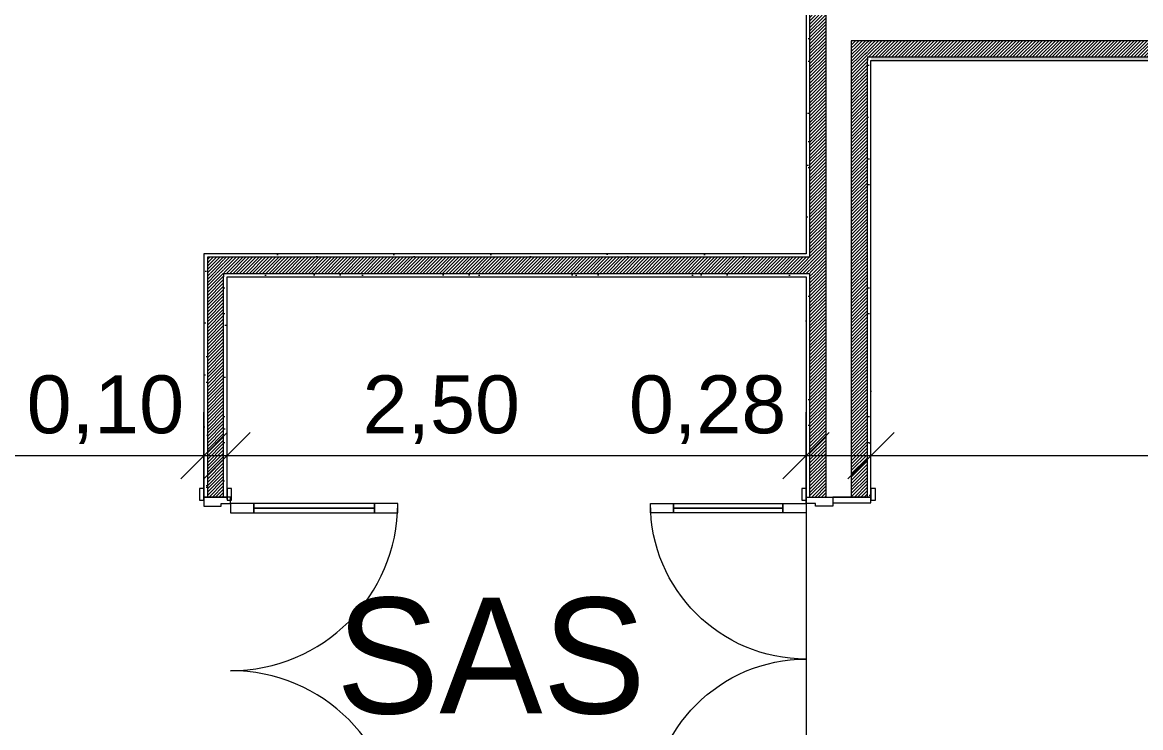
# Model space of a CAD drawing. Header units: millimetres. Extents: x -284281 to 1648660, y -821378 to -151356.
# Drawn here: x 393191 to 398019, y -209058 to -206011 of the extents above; entities that cross this region are included whole.
import ezdxf

# ---------------------------------------------------------------- set-up
doc = ezdxf.new("R2010")
doc.units = ezdxf.units.MM
doc.header["$MEASUREMENT"] = 0
doc.set_wipeout_variables(frame=1)
doc.linetypes.add('Wipeout_Contour', pattern=[1000, 0, -1000])
for name, color, linetype in [('Cotations - 1_100', 7, 'Continuous'), ('Hachure', 7, 'Continuous'), ('Portes ARCHICAD', 7, 'Continuous'), ('Sols_ Dalles', 7, 'Continuous'), ('Structure - Murs extérieurs', 7, 'Continuous')]:
    doc.layers.add(name, color=color, linetype=linetype)
doc.styles.add('STYLE_GENERE_1', font='AGENCYR.TTF')
doc.styles.add('STYLE_GENERE_2', font='arial.ttf')
doc.dimstyles.new('STYLE_GENERE__1', dxfattribs={"dimtxt": 250, "dimasz": 190, "dimexe": 0.18, "dimexo": 0.0625, "dimgap": 0, "dimtad": 1, "dimtih": 1, "dimtoh": 1, "dimlfac": 0.001, "dimzin": 0, "dimdsep": 46, "dimtxsty": 'STYLE_GENERE_2', "dimblk": 'ARROWHEAD_6', "dimblk1": 'ARROWHEAD_6', "dimblk2": 'ARROWHEAD_6', "dimcen": 0.09, "dimse1": 1, "dimse2": 1, "dimclrd": 7, "dimclre": 7, "dimclrt": 7, "dimazin": 0, "dimtfac": 1, "dimtdec": 4, "dimtmove": 0, "dimatfit": 3, "dimfxl": 1, "dimtolj": 1, "dimtzin": 0, "dimarcsym": 0})
pattern_1 = [(45, (0, 175), (-55.684659, 55.684659), [0, -52.5, 0, -78.75]), (110, (175, 175), (74.000794, 26.934086), [0, -38.5, 0, -66.5])]
pattern_2 = [(45, (0, 0), (-7.07106781, 7.07106781), [])]

# ---------------------------------------------------------------- blocks, each defined once
blk = doc.blocks.new('Mur_194_2', base_point=(396575.1, -205895.6))
at = {"color": 254, "linetype": 'Wipeout_Contour', "lineweight": 0, "ltscale": 1341059.419599958}
blk.add_wipeout([(396770.1, -206090.6), (396660.1, -205980.6), (396660.1, -206090.6)], dxfattribs=at)
at = {"color": 254, "linetype": 'Wipeout_Contour', "lineweight": 0, "ltscale": 1341615.655662227}
blk.add_wipeout([(396855.1, -206175.6), (396840.1, -206160.6), (396840.1, -206175.6)], dxfattribs=at)
at = {"linetype": 'Continuous', "lineweight": 5, "true_color": 0x5f5f5f}
h = blk.add_hatch(dxfattribs=at)
h.set_pattern_fill('ENDUIT_0002', color=251, style=0, pattern_type=2)
h.set_pattern_definition(pattern_1)
h.paths.add_polyline_path([(396855.1, -206175.6), (396840.1, -206160.6), (396840.1, -206175.6)])
at = {"color": 254, "linetype": 'Wipeout_Contour', "lineweight": 0, "ltscale": 1341432.010441144}
blk.add_wipeout([(396840.1, -206160.6), (396770.1, -206090.6), (396770.1, -206160.6)], dxfattribs=at)
at = {"linetype": 'Continuous', "lineweight": 5, "true_color": 0x5f5f5f}
h = blk.add_hatch(dxfattribs=at)
h.set_pattern_fill('BRIQUES_TERRE_CUITE__INT_94', color=251, style=0, pattern_type=2)
h.set_pattern_definition(pattern_2)
h.paths.add_polyline_path([(396840.1, -206160.6), (396770.1, -206090.6), (396770.1, -206160.6)])
at = {"color": 254, "linetype": 'Wipeout_Contour', "lineweight": 0, "ltscale": 1801305.67495809}
blk.add_wipeout([(396770.1, -206090.6), (404080.6, -206090.6), (404080.6, -205980.6), (396770.1, -205980.6)], dxfattribs=at)
at = {"color": 254, "linetype": 'Wipeout_Contour', "lineweight": 0, "ltscale": 1801547.655244562}
blk.add_wipeout([(396855.1, -206175.6), (403995.6, -206175.6), (403995.6, -206160.6), (396855.1, -206160.6)], dxfattribs=at)
at = {"linetype": 'Continuous', "lineweight": 5, "true_color": 0x5f5f5f}
h = blk.add_hatch(dxfattribs=at)
h.set_pattern_fill('ENDUIT_0002', color=251, style=0, pattern_type=2)
h.set_pattern_definition(pattern_1)
h.paths.add_polyline_path([(396855.1, -206175.6), (403995.6, -206175.6), (403995.6, -206160.6), (396855.1, -206160.6)])
at = {"color": 254, "linetype": 'Wipeout_Contour', "lineweight": 0, "ltscale": 1341104.991735137}
blk.add_wipeout([(396770.1, -205980.6), (396660.1, -205980.6), (396770.1, -206090.6)], dxfattribs=at)
at = {"color": 7, "linetype": 'Continuous', "lineweight": 5}
blk.add_line((396660.1, -205980.6), (396660.1, -206090.6), dxfattribs=at)
at = {"color": 254, "linetype": 'Wipeout_Contour', "lineweight": 0, "ltscale": 1341620.702947887}
blk.add_wipeout([(396855.1, -206160.6), (396840.1, -206160.6), (396855.1, -206175.6)], dxfattribs=at)
at = {"linetype": 'Continuous', "lineweight": 5, "true_color": 0x5f5f5f}
h = blk.add_hatch(dxfattribs=at)
h.set_pattern_fill('ENDUIT_0002', color=251, style=0, pattern_type=2)
h.set_pattern_definition(pattern_1)
h.paths.add_polyline_path([(396855.1, -206160.6), (396840.1, -206160.6), (396855.1, -206175.6)])
at = {"color": 254, "linetype": 'Wipeout_Contour', "lineweight": 0, "ltscale": 1801469.942947924}
blk.add_wipeout([(396840.1, -206160.6), (404010.6, -206160.6), (404010.6, -206090.6), (396840.1, -206090.6)], dxfattribs=at)
at = {"linetype": 'Continuous', "lineweight": 5, "true_color": 0x5f5f5f}
h = blk.add_hatch(dxfattribs=at)
h.set_pattern_fill('BRIQUES_TERRE_CUITE__INT_94', color=251, style=0, pattern_type=2)
h.set_pattern_definition(pattern_2)
h.paths.add_polyline_path([(396840.1, -206160.6), (404010.6, -206160.6), (404010.6, -206090.6), (396840.1, -206090.6)])
at = {"color": 254, "linetype": 'Wipeout_Contour', "lineweight": 0, "ltscale": 1341460.51244093}
blk.add_wipeout([(396840.1, -206090.6), (396770.1, -206090.6), (396840.1, -206160.6)], dxfattribs=at)
at = {"linetype": 'Continuous', "lineweight": 5, "true_color": 0x5f5f5f}
h = blk.add_hatch(dxfattribs=at)
h.set_pattern_fill('BRIQUES_TERRE_CUITE__INT_94', color=251, style=0, pattern_type=2)
h.set_pattern_definition(pattern_2)
h.paths.add_polyline_path([(396840.1, -206090.6), (396770.1, -206090.6), (396840.1, -206160.6)])
at = {"color": 7, "linetype": 'Continuous', "lineweight": 5}
for p, q in [((396770.1, -206090.6), (396770.1, -206160.6)), ((396840.1, -206090.6), (396770.1, -206090.6)), ((404010.6, -206090.6), (396840.1, -206090.6)), ((396840.1, -206160.6), (396840.1, -206175.6)), ((396840.1, -206160.6), (404010.6, -206160.6))]:
    blk.add_line(p, q, dxfattribs=at)
at = {"color": 7, "linetype": 'Continuous', "lineweight": 5, "flags": 128}
blk.add_lwpolyline([(396855.1, -206175.6), (403995.6, -206175.6)], dxfattribs=at)
blk = doc.blocks.new('Porte double 25')
at = {"layer": 'Portes ARCHICAD', "color": 7, "linetype": 'Continuous', "lineweight": 5}
for p, q in [((-672, 672), (-672, 572)), ((-632, 672), (-672, 672)), ((-632, 572), (-632, 672)), ((632, 572), (632, 672)), ((632, 672), (672, 672)), ((672, 672), (672, 572)), ((-672, 572), (-632, 572)), ((-652, 572), (-652, 100)), ((672, 572), (632, 572)), ((652, 572), (652, 100)), ((-632, 100), (-672, 100)), ((-672, 100), (-672, 0)), ((-632, 0), (-632, 100)), ((632, 0), (632, 100)), ((632, 100), (672, 100)), ((672, 100), (672, 0)), ((-737, 0), (-737, 19)), ((-737, 19), (-687, 19)), ((-687, 0), (-737, 0)), ((-700, 0), (-737, 0)), ((-700, 0), (-737, 0)), ((-672, 0), (-700, 0)), ((-700, 0), (-700, -115)), ((-700, 0), (-700, -15)), ((-700, 0), (-700, -15)), ((-687, 19), (-687, 0)), ((-672, -40), (-672, 0)), ((-672, 0), (-632, 0)), ((672, 0), (632, 0)), ((700, 0), (672, 0)), ((672, 0), (672, -40)), ((687, 19), (737, 19)), ((687, 0), (687, 19)), ((737, 0), (687, 0)), ((700, -115), (700, 0)), ((700, 0), (700, -15)), ((700, 0), (700, -15)), ((700, 0), (737, 0)), ((700, 0), (737, 0)), ((737, 19), (737, 0)), ((-700, -15), (-700, -85)), ((-700, -15), (-700, -85)), ((-660, -40), (-672, -40)), ((-660, -115), (-660, -40)), ((672, -40), (660, -40)), ((660, -40), (660, -115)), ((700, -15), (700, -85)), ((700, -15), (700, -85)), ((-700, -85), (-700, -115)), ((-700, -85), (-700, -115)), ((700, -85), (700, -115)), ((700, -85), (700, -115)), ((-700, -280), (-700, -115)), ((-700, -115), (-675, -115)), ((-700, -115), (-660, -115)), ((-700, -115), (-700, -195)), ((-700, -115), (-700, -195)), ((-675, -115), (-675, -280)), ((660, -115), (700, -115)), ((675, -280), (675, -115)), ((675, -115), (700, -115)), ((700, -115), (700, -280)), ((700, -115), (700, -195)), ((700, -115), (700, -195)), ((-700, -195), (-700, -265)), ((-700, -195), (-700, -265)), ((700, -195), (700, -265)), ((700, -195), (700, -265)), ((-737, -299), (-737, -280)), ((-737, -280), (-687, -280)), ((-700, -280), (-737, -280)), ((-700, -280), (-737, -280)), ((-700, -265), (-700, -280)), ((-700, -265), (-700, -280)), ((-675, -280), (-700, -280)), ((-687, -280), (-687, -299)), ((700, -280), (675, -280)), ((687, -280), (737, -280)), ((687, -299), (687, -280)), ((700, -265), (700, -280)), ((700, -265), (700, -280)), ((700, -280), (737, -280)), ((700, -280), (737, -280)), ((737, -280), (737, -299)), ((-687, -299), (-737, -299)), ((737, -299), (687, -299))]:
    blk.add_line(p, q, dxfattribs=at)
at = {"layer": 'Portes ARCHICAD', "color": 7, "linetype": 'Continuous', "lineweight": 5, "flags": 128}
for points in [[(-672, 572), (-672, 100), (-652, 100), (-652, 572)], [(-652, 572), (-652, 100), (-632, 100), (-632, 572)], [(652, 572), (652, 100), (632, 100), (632, 572)], [(672, 572), (672, 100), (652, 100), (652, 572)]]:
    blk.add_lwpolyline(points, close=True, dxfattribs=at)
at = {"layer": 'Portes ARCHICAD', "color": 7, "linetype": 'Continuous', "lineweight": 5}
for centre, start, end in [((-672, 0), 0, 90), ((672, 0), 90, 180)]:
    blk.add_arc(centre, 672, start, end, dxfattribs=at)
blk = doc.blocks.new('Mur_197_2', base_point=(396575.1, -216895.6))
at = {"color": 254, "linetype": 'Wipeout_Contour', "lineweight": 0, "ltscale": 1788424.885560922}
blk.add_wipeout([(396590.1, -207010.8), (396590.1, -205910.6), (396575.1, -205910.6), (396575.1, -207010.8)], dxfattribs=at)
at = {"color": 254, "linetype": 'Wipeout_Contour', "lineweight": 0, "ltscale": 1790583.466914374}
blk.add_wipeout([(396840.1, -206175.6), (396840.1, -208061.7), (396855.1, -208061.7), (396855.1, -206175.6)], dxfattribs=at)
at = {"color": 254, "linetype": 'Wipeout_Contour', "lineweight": 0, "ltscale": 1789612.203689096}
blk.add_wipeout([(396590.1, -207110.8), (396590.1, -207095.8), (396575.1, -207095.8), (396575.1, -207110.8)], dxfattribs=at)
at = {"linetype": 'Continuous', "lineweight": 5, "true_color": 0x5f5f5f}
h = blk.add_hatch(dxfattribs=at)
h.set_pattern_fill('ENDUIT_0002', color=251, style=0, pattern_type=2)
h.set_pattern_definition(pattern_1)
h.paths.add_polyline_path([(396590.1, -207010.8), (396590.1, -205910.6), (396575.1, -205910.6), (396575.1, -207010.8)])
h = blk.add_hatch(dxfattribs=at)
h.set_pattern_fill('ENDUIT_0002', color=251, style=0, pattern_type=2)
h.set_pattern_definition(pattern_1)
h.paths.add_polyline_path([(396840.1, -206175.6), (396840.1, -208061.7), (396855.1, -208061.7), (396855.1, -206175.6)])
h = blk.add_hatch(dxfattribs=at)
h.set_pattern_fill('ENDUIT_0002', color=251, style=0, pattern_type=2)
h.set_pattern_definition(pattern_1)
h.paths.add_polyline_path([(396590.1, -207110.8), (396590.1, -207095.8), (396575.1, -207095.8), (396575.1, -207110.8)])
at = {"color": 254, "linetype": 'Wipeout_Contour', "lineweight": 0, "ltscale": 1789454.842770114}
blk.add_wipeout([(396590.1, -207025.8), (396590.1, -207010.8), (396575.1, -207010.8), (396575.1, -207025.8)], dxfattribs=at)
at = {"color": 254, "linetype": 'Wipeout_Contour', "lineweight": 0, "ltscale": 1790508.111850806}
blk.add_wipeout([(396590.1, -207110.8), (396575.1, -207110.8), (396575.1, -208061.7), (396590.1, -208061.7)], dxfattribs=at)
at = {"linetype": 'Continuous', "lineweight": 5, "true_color": 0x5f5f5f}
h = blk.add_hatch(dxfattribs=at)
h.set_pattern_fill('ENDUIT_0002', color=251, style=0, pattern_type=2)
h.set_pattern_definition(pattern_1)
h.paths.add_polyline_path([(396590.1, -207025.8), (396590.1, -207010.8), (396575.1, -207010.8), (396575.1, -207025.8)])
h = blk.add_hatch(dxfattribs=at)
h.set_pattern_fill('ENDUIT_0002', color=251, style=0, pattern_type=2)
h.set_pattern_definition(pattern_1)
h.paths.add_polyline_path([(396590.1, -207110.8), (396575.1, -207110.8), (396575.1, -208061.7), (396590.1, -208061.7)])
at = {"color": 254, "linetype": 'Wipeout_Contour', "lineweight": 0, "ltscale": 1788654.075103618}
blk.add_wipeout([(396660.1, -207025.8), (396660.1, -205980.6), (396590.1, -205980.6), (396590.1, -207025.8)], dxfattribs=at)
at = {"linetype": 'Continuous', "lineweight": 5, "true_color": 0x5f5f5f}
h = blk.add_hatch(dxfattribs=at)
h.set_pattern_fill('BRIQUES_TERRE_CUITE__INT_94', color=251, style=0, pattern_type=2)
h.set_pattern_definition(pattern_2)
h.paths.add_polyline_path([(396660.1, -207025.8), (396660.1, -205980.6), (396590.1, -205980.6), (396590.1, -207025.8)])
at = {"color": 254, "linetype": 'Wipeout_Contour', "lineweight": 0, "ltscale": 1789684.220273852}
blk.add_wipeout([(396660.1, -207095.8), (396660.1, -207025.8), (396590.1, -207025.8), (396590.1, -207095.8)], dxfattribs=at)
at = {"linetype": 'Continuous', "lineweight": 5, "true_color": 0x5f5f5f}
h = blk.add_hatch(dxfattribs=at)
h.set_pattern_fill('BRIQUES_TERRE_CUITE__INT_94', color=251, style=0, pattern_type=2)
h.set_pattern_definition(pattern_2)
h.paths.add_polyline_path([(396660.1, -207095.8), (396660.1, -207025.8), (396590.1, -207025.8), (396590.1, -207095.8)])
at = {"color": 7, "linetype": 'Continuous', "lineweight": 5}
for p, q in [((396590.1, -205980.6), (396590.1, -207025.8)), ((396590.1, -207025.8), (396575.1, -207025.8))]:
    blk.add_line(p, q, dxfattribs=at)
at = {"color": 7, "linetype": 'Continuous', "lineweight": 5, "flags": 128}
blk.add_lwpolyline([(396575.1, -205910.6), (396575.1, -207010.8)], dxfattribs=at)
at = {"color": 254, "linetype": 'Wipeout_Contour', "lineweight": 0, "ltscale": 1790644.843272687}
blk.add_wipeout([(396590.1, -207095.8), (396590.1, -208061.7), (396660.1, -208061.7), (396660.1, -207095.8)], dxfattribs=at)
at = {"linetype": 'Continuous', "lineweight": 5, "true_color": 0x5f5f5f}
h = blk.add_hatch(dxfattribs=at)
h.set_pattern_fill('BRIQUES_TERRE_CUITE__INT_94', color=251, style=0, pattern_type=2)
h.set_pattern_definition(pattern_2)
h.paths.add_polyline_path([(396590.1, -207095.8), (396590.1, -208061.7), (396660.1, -208061.7), (396660.1, -207095.8)])
at = {"color": 7, "linetype": 'Continuous', "lineweight": 5}
for p, q in [((396575.1, -207095.8), (396590.1, -207095.8)), ((396590.1, -207095.8), (396590.1, -208061.7)), ((396575.1, -208061.7), (396575.1, -208024.7)), ((396575.1, -208061.7), (396590.1, -208061.7))]:
    blk.add_line(p, q, dxfattribs=at)
at = {"color": 7, "linetype": 'Continuous', "lineweight": 5, "flags": 128}
blk.add_lwpolyline([(396575.1, -207110.8), (396575.1, -208061.7)], dxfattribs=at)
at = {"color": 254, "linetype": 'Wipeout_Contour', "lineweight": 0, "ltscale": 1790035.247688861}
blk.add_wipeout([(396660.1, -206090.6), (396660.1, -208061.7), (396770.1, -208061.7), (396770.1, -206090.6)], dxfattribs=at)
at = {"color": 7, "linetype": 'Continuous', "lineweight": 5}
for p, q in [((396660.1, -205980.6), (396660.1, -206090.6)), ((396660.1, -206090.6), (396660.1, -208061.7)), ((396590.1, -208061.7), (396660.1, -208061.7)), ((396660.1, -208061.7), (396690.1, -208061.7))]:
    blk.add_line(p, q, dxfattribs=at)
at = {"color": 254, "linetype": 'Wipeout_Contour', "lineweight": 0, "ltscale": 1790418.929533792}
blk.add_wipeout([(396770.1, -206160.6), (396770.1, -208061.7), (396840.1, -208061.7), (396840.1, -206160.6)], dxfattribs=at)
at = {"linetype": 'Continuous', "lineweight": 5, "true_color": 0x5f5f5f}
h = blk.add_hatch(dxfattribs=at)
h.set_pattern_fill('BRIQUES_TERRE_CUITE__INT_94', color=251, style=0, pattern_type=2)
h.set_pattern_definition(pattern_2)
h.paths.add_polyline_path([(396770.1, -206160.6), (396770.1, -208061.7), (396840.1, -208061.7), (396840.1, -206160.6)])
at = {"color": 7, "linetype": 'Continuous', "lineweight": 5}
for p, q in [((396770.1, -206090.6), (396770.1, -206160.6)), ((396770.1, -206160.6), (396770.1, -208061.7)), ((396840.1, -206160.6), (396840.1, -206175.6)), ((396840.1, -208061.7), (396840.1, -206175.6)), ((396855.1, -208061.7), (396855.1, -208024.7)), ((396690.1, -208061.7), (396770.1, -208061.7)), ((396770.1, -208061.7), (396840.1, -208061.7)), ((396840.1, -208061.7), (396855.1, -208061.7))]:
    blk.add_line(p, q, dxfattribs=at)
at = {"color": 7, "linetype": 'Continuous', "lineweight": 5, "flags": 128}
blk.add_lwpolyline([(396855.1, -208061.7), (396855.1, -206175.6)], dxfattribs=at)
at = {"layer": 'Portes ARCHICAD', "color": 7, "linetype": 'Continuous', "lineweight": 5, "xscale": -1, "zscale": 1000, "rotation": 90}
blk.add_blockref('Porte double 25', (396575.1, -208761.7), dxfattribs=at)
blk = doc.blocks.new('Mur_307_2', base_point=(396575.1, -207025.8))
at = {"color": 254, "linetype": 'Wipeout_Contour', "lineweight": 0, "ltscale": 1335178.229664033}
blk.add_wipeout([(393989.8, -207025.8), (393974.8, -207010.8), (393974.8, -207025.8)], dxfattribs=at).dxf.layer = 'Structure - Murs extérieurs'
at = {"color": 254, "linetype": 'Wipeout_Contour', "lineweight": 0, "ltscale": 1789533.521040611}
blk.add_wipeout([(396590.1, -207095.8), (396590.1, -207025.8), (396575.1, -207025.8), (396575.1, -207095.8)], dxfattribs=at).dxf.layer = 'Structure - Murs extérieurs'
at = {"color": 254, "linetype": 'Wipeout_Contour', "lineweight": 0, "ltscale": 1335522.581759298}
blk.add_wipeout([(394074.8, -207110.8), (394059.8, -207095.8), (394059.8, -207110.8)], dxfattribs=at).dxf.layer = 'Structure - Murs extérieurs'
at = {"layer": 'Structure - Murs extérieurs', "linetype": 'Continuous', "lineweight": 5, "true_color": 0x5f5f5f}
h = blk.add_hatch(dxfattribs=at)
h.set_pattern_fill('ENDUIT_0002', color=251, style=0, pattern_type=2)
h.set_pattern_definition(pattern_1)
h.paths.add_polyline_path([(393989.8, -207025.8), (393974.8, -207010.8), (393974.8, -207025.8)])
h = blk.add_hatch(dxfattribs=at)
h.set_pattern_fill('BRIQUES_TERRE_CUITE__INT_94', color=251, style=0, pattern_type=2)
h.set_pattern_definition(pattern_2)
h.paths.add_polyline_path([(396590.1, -207095.8), (396590.1, -207025.8), (396575.1, -207025.8), (396575.1, -207095.8)])
h = blk.add_hatch(dxfattribs=at)
h.set_pattern_fill('ENDUIT_0002', color=251, style=0, pattern_type=2)
h.set_pattern_definition(pattern_1)
h.paths.add_polyline_path([(394074.8, -207110.8), (394059.8, -207095.8), (394059.8, -207110.8)])
at = {"color": 254, "linetype": 'Wipeout_Contour', "lineweight": 0, "ltscale": 1335338.856624739}
blk.add_wipeout([(394059.8, -207095.8), (393989.8, -207025.8), (393989.8, -207095.8)], dxfattribs=at).dxf.layer = 'Structure - Murs extérieurs'
at = {"layer": 'Structure - Murs extérieurs', "linetype": 'Continuous', "lineweight": 5, "true_color": 0x5f5f5f}
h = blk.add_hatch(dxfattribs=at)
h.set_pattern_fill('BRIQUES_TERRE_CUITE__INT_94', color=251, style=0, pattern_type=2)
h.set_pattern_definition(pattern_2)
h.paths.add_polyline_path([(394059.8, -207095.8), (393989.8, -207025.8), (393989.8, -207095.8)])
at = {"color": 254, "linetype": 'Wipeout_Contour', "lineweight": 0, "ltscale": 1784847.875064041}
blk.add_wipeout([(393989.8, -207025.8), (396575.1, -207025.8), (396575.1, -207010.8), (393989.8, -207010.8)], dxfattribs=at).dxf.layer = 'Structure - Murs extérieurs'
at = {"color": 254, "linetype": 'Wipeout_Contour', "lineweight": 0, "ltscale": 1785156.123565489}
blk.add_wipeout([(394074.8, -207110.8), (396575.1, -207110.8), (396575.1, -207095.8), (394074.8, -207095.8)], dxfattribs=at).dxf.layer = 'Structure - Murs extérieurs'
at = {"layer": 'Structure - Murs extérieurs', "linetype": 'Continuous', "lineweight": 5, "true_color": 0x5f5f5f}
h = blk.add_hatch(dxfattribs=at)
h.set_pattern_fill('ENDUIT_0002', color=251, style=0, pattern_type=2)
h.set_pattern_definition(pattern_1)
h.paths.add_polyline_path([(393989.8, -207025.8), (396575.1, -207025.8), (396575.1, -207010.8), (393989.8, -207010.8)])
h = blk.add_hatch(dxfattribs=at)
h.set_pattern_fill('ENDUIT_0002', color=251, style=0, pattern_type=2)
h.set_pattern_definition(pattern_1)
h.paths.add_polyline_path([(394074.8, -207110.8), (396575.1, -207110.8), (396575.1, -207095.8), (394074.8, -207095.8)])
at = {"color": 254, "linetype": 'Wipeout_Contour', "lineweight": 0, "ltscale": 1335183.180589237}
blk.add_wipeout([(393989.8, -207010.8), (393974.8, -207010.8), (393989.8, -207025.8)], dxfattribs=at).dxf.layer = 'Structure - Murs extérieurs'
at = {"color": 254, "linetype": 'Wipeout_Contour', "lineweight": 0, "ltscale": 1335527.531026085}
blk.add_wipeout([(394074.8, -207095.8), (394059.8, -207095.8), (394074.8, -207110.8)], dxfattribs=at).dxf.layer = 'Structure - Murs extérieurs'
at = {"layer": 'Structure - Murs extérieurs', "linetype": 'Continuous', "lineweight": 5, "true_color": 0x5f5f5f}
h = blk.add_hatch(dxfattribs=at)
h.set_pattern_fill('ENDUIT_0002', color=251, style=0, pattern_type=2)
h.set_pattern_definition(pattern_1)
h.paths.add_polyline_path([(393989.8, -207010.8), (393974.8, -207010.8), (393989.8, -207025.8)])
h = blk.add_hatch(dxfattribs=at)
h.set_pattern_fill('ENDUIT_0002', color=251, style=0, pattern_type=2)
h.set_pattern_definition(pattern_1)
h.paths.add_polyline_path([(394074.8, -207095.8), (394059.8, -207095.8), (394074.8, -207110.8)])
at = {"color": 254, "linetype": 'Wipeout_Contour', "lineweight": 0, "ltscale": 1785050.686954658}
blk.add_wipeout([(394059.8, -207095.8), (396575.1, -207095.8), (396575.1, -207025.8), (394059.8, -207025.8)], dxfattribs=at).dxf.layer = 'Structure - Murs extérieurs'
at = {"layer": 'Structure - Murs extérieurs', "linetype": 'Continuous', "lineweight": 5, "true_color": 0x5f5f5f}
h = blk.add_hatch(dxfattribs=at)
h.set_pattern_fill('BRIQUES_TERRE_CUITE__INT_94', color=251, style=0, pattern_type=2)
h.set_pattern_definition(pattern_2)
h.paths.add_polyline_path([(394059.8, -207095.8), (396575.1, -207095.8), (396575.1, -207025.8), (394059.8, -207025.8)])
at = {"layer": 'Structure - Murs extérieurs', "color": 7, "linetype": 'Continuous', "lineweight": 5}
for p, q in [((396590.1, -207025.8), (396575.1, -207025.8)), ((396575.1, -207095.8), (396590.1, -207095.8))]:
    blk.add_line(p, q, dxfattribs=at)
at = {"color": 254, "linetype": 'Wipeout_Contour', "lineweight": 0, "ltscale": 1335366.908528192}
blk.add_wipeout([(394059.8, -207025.8), (393989.8, -207025.8), (394059.8, -207095.8)], dxfattribs=at).dxf.layer = 'Structure - Murs extérieurs'
at = {"layer": 'Structure - Murs extérieurs', "linetype": 'Continuous', "lineweight": 5, "true_color": 0x5f5f5f}
h = blk.add_hatch(dxfattribs=at)
h.set_pattern_fill('BRIQUES_TERRE_CUITE__INT_94', color=251, style=0, pattern_type=2)
h.set_pattern_definition(pattern_2)
h.paths.add_polyline_path([(394059.8, -207025.8), (393989.8, -207025.8), (394059.8, -207095.8)])
at = {"layer": 'Structure - Murs extérieurs', "color": 7, "linetype": 'Continuous', "lineweight": 5}
for p, q in [((393989.8, -207025.8), (393989.8, -207095.8)), ((394059.8, -207025.8), (393989.8, -207025.8)), ((396575.1, -207025.8), (394059.8, -207025.8)), ((394059.8, -207095.8), (394059.8, -207110.8)), ((394059.8, -207095.8), (396575.1, -207095.8))]:
    blk.add_line(p, q, dxfattribs=at)
at = {"layer": 'Structure - Murs extérieurs', "color": 7, "linetype": 'Continuous', "lineweight": 5, "flags": 128}
for points in [[(393974.8, -207010.8), (393974.8, -207025.8)], [(396575.1, -207010.8), (393974.8, -207010.8)], [(394074.8, -207110.8), (396575.1, -207110.8)]]:
    blk.add_lwpolyline(points, dxfattribs=at)
blk = doc.blocks.new('Porte double 25_6')
at = {"layer": 'Portes ARCHICAD', "color": 7, "linetype": 'Continuous', "lineweight": 5}
for p, q in [((-722, 722), (-722, 622)), ((-682, 722), (-722, 722)), ((-682, 622), (-682, 722)), ((682, 622), (682, 722)), ((682, 722), (722, 722)), ((722, 722), (722, 622)), ((-722, 622), (-682, 622)), ((-702, 622), (-702, 100)), ((722, 622), (682, 622)), ((702, 622), (702, 100)), ((-682, 100), (-722, 100)), ((-722, 100), (-722, 0)), ((-682, 0), (-682, 100)), ((682, 0), (682, 100)), ((682, 100), (722, 100)), ((722, 100), (722, 0)), ((-737, 4), (-787, 4)), ((-787, 4), (-787, -15)), ((-722, 0), (-750, 0)), ((-750, 0), (-750, -115)), ((-737, -15), (-737, 4)), ((-722, -40), (-722, 0)), ((-722, 0), (-682, 0)), ((722, 0), (682, 0)), ((750, 0), (722, 0)), ((722, 0), (722, -40)), ((787, 4), (737, 4)), ((737, 4), (737, -15)), ((750, -115), (750, 0)), ((787, -15), (787, 4)), ((-787, -15), (-737, -15)), ((-750, -15), (-787, -15)), ((-750, -15), (-787, -15)), ((-750, -30), (-750, -15)), ((-750, -30), (-750, -15)), ((-750, -100), (-750, -30)), ((-750, -100), (-750, -30)), ((-710, -40), (-722, -40)), ((-710, -115), (-710, -40)), ((722, -40), (710, -40)), ((710, -40), (710, -115)), ((737, -15), (787, -15)), ((750, -30), (750, -15)), ((750, -30), (750, -15)), ((750, -15), (787, -15)), ((750, -15), (787, -15)), ((750, -100), (750, -30)), ((750, -100), (750, -30)), ((-737, -115), (-787, -115)), ((-787, -115), (-787, -134)), ((-750, -115), (-787, -115)), ((-750, -115), (-787, -115)), ((-787, -134), (-737, -134)), ((-750, -115), (-750, -100)), ((-750, -115), (-750, -100)), ((-750, -115), (-710, -115)), ((-737, -134), (-737, -115)), ((710, -115), (750, -115)), ((787, -115), (737, -115)), ((737, -115), (737, -134)), ((737, -134), (787, -134)), ((750, -115), (750, -100)), ((750, -115), (750, -100)), ((750, -115), (787, -115)), ((750, -115), (787, -115)), ((787, -134), (787, -115))]:
    blk.add_line(p, q, dxfattribs=at)
at = {"layer": 'Portes ARCHICAD', "color": 7, "linetype": 'Continuous', "lineweight": 5, "flags": 128}
for points in [[(-722, 622), (-722, 100), (-702, 100), (-702, 622)], [(-702, 622), (-702, 100), (-682, 100), (-682, 622)], [(702, 622), (702, 100), (682, 100), (682, 622)], [(722, 622), (722, 100), (702, 100), (702, 622)]]:
    blk.add_lwpolyline(points, close=True, dxfattribs=at)
at = {"layer": 'Portes ARCHICAD', "color": 7, "linetype": 'Continuous', "lineweight": 5}
for centre, start, end in [((-722, 0), 0, 90), ((722, 0), 90, 180)]:
    blk.add_arc(centre, 722, start, end, dxfattribs=at)
blk = doc.blocks.new('Mur_308_2', base_point=(393989.8, -207025.8))
at = {"color": 254, "linetype": 'Wipeout_Contour', "lineweight": 0, "ltscale": 1781220.565406898}
blk.add_wipeout([(393989.8, -207025.8), (393974.8, -207025.8), (393974.8, -208061.7), (393989.8, -208061.7)], dxfattribs=at).dxf.layer = 'Structure - Murs extérieurs'
at = {"color": 254, "linetype": 'Wipeout_Contour', "lineweight": 0, "ltscale": 1781600.462867546}
blk.add_wipeout([(394059.8, -207110.8), (394059.8, -208061.7), (394074.8, -208061.7), (394074.8, -207110.8)], dxfattribs=at).dxf.layer = 'Structure - Murs extérieurs'
at = {"color": 254, "linetype": 'Wipeout_Contour', "lineweight": 0, "ltscale": 1785970.579260021}
blk.add_wipeout([(393974.8, -210597.4), (393989.8, -210597.4), (393989.8, -209561.7), (393974.8, -209561.7)], dxfattribs=at).dxf.layer = 'Structure - Murs extérieurs'
at = {"color": 254, "linetype": 'Wipeout_Contour', "lineweight": 0, "ltscale": 1786190.486044447}
blk.add_wipeout([(394059.8, -210512.4), (394074.8, -210512.4), (394074.8, -209561.7), (394059.8, -209561.7)], dxfattribs=at).dxf.layer = 'Structure - Murs extérieurs'
at = {"layer": 'Structure - Murs extérieurs', "linetype": 'Continuous', "lineweight": 5, "true_color": 0x5f5f5f}
h = blk.add_hatch(dxfattribs=at)
h.set_pattern_fill('ENDUIT_0002', color=251, style=0, pattern_type=2)
h.set_pattern_definition(pattern_1)
h.paths.add_polyline_path([(393989.8, -207025.8), (393974.8, -207025.8), (393974.8, -208061.7), (393989.8, -208061.7)])
h = blk.add_hatch(dxfattribs=at)
h.set_pattern_fill('ENDUIT_0002', color=251, style=0, pattern_type=2)
h.set_pattern_definition(pattern_1)
h.paths.add_polyline_path([(394059.8, -207110.8), (394059.8, -208061.7), (394074.8, -208061.7), (394074.8, -207110.8)])
h = blk.add_hatch(dxfattribs=at)
h.set_pattern_fill('ENDUIT_0002', color=251, style=0, pattern_type=2)
h.set_pattern_definition(pattern_1)
h.paths.add_polyline_path([(393974.8, -210597.4), (393989.8, -210597.4), (393989.8, -209561.7), (393974.8, -209561.7)])
h = blk.add_hatch(dxfattribs=at)
h.set_pattern_fill('ENDUIT_0002', color=251, style=0, pattern_type=2)
h.set_pattern_definition(pattern_1)
h.paths.add_polyline_path([(394059.8, -210512.4), (394074.8, -210512.4), (394074.8, -209561.7), (394059.8, -209561.7)])
at = {"color": 254, "linetype": 'Wipeout_Contour', "lineweight": 0, "ltscale": 1781436.100779331}
blk.add_wipeout([(393989.8, -207095.8), (393989.8, -208061.7), (394059.8, -208061.7), (394059.8, -207095.8)], dxfattribs=at).dxf.layer = 'Structure - Murs extérieurs'
at = {"color": 254, "linetype": 'Wipeout_Contour', "lineweight": 0, "ltscale": 1786054.605363579}
blk.add_wipeout([(393989.8, -210527.4), (394059.8, -210527.4), (394059.8, -209561.7), (393989.8, -209561.7)], dxfattribs=at).dxf.layer = 'Structure - Murs extérieurs'
at = {"layer": 'Structure - Murs extérieurs', "linetype": 'Continuous', "lineweight": 5, "true_color": 0x5f5f5f}
h = blk.add_hatch(dxfattribs=at)
h.set_pattern_fill('BRIQUES_TERRE_CUITE__INT_94', color=251, style=0, pattern_type=2)
h.set_pattern_definition(pattern_2)
h.paths.add_polyline_path([(393989.8, -207095.8), (393989.8, -208061.7), (394059.8, -208061.7), (394059.8, -207095.8)])
h = blk.add_hatch(dxfattribs=at)
h.set_pattern_fill('BRIQUES_TERRE_CUITE__INT_94', color=251, style=0, pattern_type=2)
h.set_pattern_definition(pattern_2)
h.paths.add_polyline_path([(393989.8, -210527.4), (394059.8, -210527.4), (394059.8, -209561.7), (393989.8, -209561.7)])
at = {"layer": 'Structure - Murs extérieurs', "color": 7, "linetype": 'Continuous', "lineweight": 5}
for p, q in [((393989.8, -207025.8), (393989.8, -207095.8)), ((393989.8, -207095.8), (393989.8, -208061.7)), ((394059.8, -207095.8), (394059.8, -207110.8)), ((394059.8, -208061.7), (394059.8, -207110.8)), ((393974.8, -208061.7), (393974.8, -208024.7)), ((394074.8, -208061.7), (394074.8, -208024.7)), ((393974.8, -208061.7), (393989.8, -208061.7)), ((393989.8, -208061.7), (394059.8, -208061.7)), ((394059.8, -208061.7), (394074.8, -208061.7)), ((393974.8, -209561.7), (393974.8, -209598.7)), ((393974.8, -209561.7), (393989.8, -209561.7)), ((393989.8, -209561.7), (393989.8, -210527.4)), ((393989.8, -209561.7), (394059.8, -209561.7)), ((394059.8, -210512.4), (394059.8, -209561.7)), ((394059.8, -209561.7), (394074.8, -209561.7)), ((394074.8, -209561.7), (394074.8, -209598.7)), ((394059.8, -210512.4), (394059.8, -210527.4)), ((393989.8, -210527.4), (393989.8, -210597.4))]:
    blk.add_line(p, q, dxfattribs=at)
at = {"layer": 'Structure - Murs extérieurs', "color": 7, "linetype": 'Continuous', "lineweight": 5, "flags": 128}
for points in [[(393974.8, -207025.8), (393974.8, -208061.7)], [(394074.8, -208061.7), (394074.8, -207110.8)], [(393974.8, -209561.7), (393974.8, -210597.4)], [(394074.8, -210512.4), (394074.8, -209561.7)]]:
    blk.add_lwpolyline(points, dxfattribs=at)
at = {"layer": 'Portes ARCHICAD', "color": 7, "linetype": 'Continuous', "lineweight": 5, "zscale": 1000, "rotation": 270}
blk.add_blockref('Porte double 25_6', (394089.8, -208811.7), dxfattribs=at)
blk = doc.blocks.new('*D995')
at = {"layer": 'Cotations - 1_100', "color": 7, "linetype": 'Continuous', "lineweight": 5, "transparency": 16777216}
for p, q in [((381840.2, -208070.2), (381840.2, -207695.2)), ((393974.8, -208070.2), (393974.8, -207695.2)), ((381940.2, -207782.7), (381740.2, -207982.7)), ((393874.8, -207982.7), (394074.8, -207782.7)), ((381690.2, -207882.7), (381840.2, -207882.7)), ((381840.2, -207882.7), (393974.8, -207882.7))]:
    blk.add_line(p, q, dxfattribs=at)
at = {"layer": 'Cotations - 1_100', "color": 7, "lineweight": 5, "transparency": 16777216, "char_height": 250, "attachment_point": 7, "style": 'STYLE_GENERE_2'}
for s, insert in [('\\A1;{\\pql;\\fArial|b0|i0|c0|p38;12,13}', (387147.5, -207832.7)), ('\\A1;{\\pql;\\fArial|b0|i0|c0|p38;0,10}', (393209.7, -207832.7))]:
    blk.add_mtext(s, dxfattribs=dict(at, insert=insert))
blk = doc.blocks.new('ARROWHEAD_6')
at = {"color": 0, "linetype": 'Continuous', "lineweight": 0}
for p, q in [((-0.5, -0.5), (0.5, 0.5)), ((0, 0), (-1, 0))]:
    blk.add_line(p, q, dxfattribs=at)
blk = doc.blocks.new('*D996')
at = {"layer": 'Cotations - 1_100', "color": 7, "linetype": 'Continuous', "lineweight": 5, "transparency": 16777216}
for p, q in [((393974.8, -208070.2), (393974.8, -207695.2)), ((394074.8, -208070.2), (394074.8, -207695.2)), ((393874.8, -207982.7), (394074.8, -207782.7)), ((394174.8, -207782.7), (393974.8, -207982.7)), ((393974.8, -207882.7), (394074.8, -207882.7))]:
    blk.add_line(p, q, dxfattribs=at)
blk = doc.blocks.new('*D997')
at = {"layer": 'Cotations - 1_100', "color": 7, "linetype": 'Continuous', "lineweight": 5, "transparency": 16777216}
for p, q in [((394074.8, -208070.2), (394074.8, -207695.2)), ((396575.1, -208070.2), (396575.1, -207695.2)), ((394174.8, -207782.7), (393974.8, -207982.7)), ((396675.1, -207782.7), (396475.1, -207982.7)), ((394074.8, -207882.7), (396575.1, -207882.7))]:
    blk.add_line(p, q, dxfattribs=at)
at = {"layer": 'Cotations - 1_100', "color": 7, "lineweight": 5, "transparency": 16777216, "char_height": 250, "attachment_point": 7, "style": 'STYLE_GENERE_2'}
for s, insert in [('\\A1;{\\pql;\\fArial|b0|i0|c0|p38;2,50}', (394659.8, -207832.7)), ('\\A1;{\\pql;\\fArial|b0|i0|c0|p38;0,28}', (395809.9, -207832.7))]:
    blk.add_mtext(s, dxfattribs=dict(at, insert=insert))
blk = doc.blocks.new('*D998')
at = {"layer": 'Cotations - 1_100', "color": 7, "linetype": 'Continuous', "lineweight": 5, "transparency": 16777216}
for p, q in [((396575.1, -208070.2), (396575.1, -207695.2)), ((396855.1, -208070.2), (396855.1, -207695.2)), ((396675.1, -207782.7), (396475.1, -207982.7)), ((396955.1, -207782.7), (396755.1, -207982.7)), ((396575.1, -207882.7), (396855.1, -207882.7))]:
    blk.add_line(p, q, dxfattribs=at)
blk = doc.blocks.new('*D999')
at = {"layer": 'Cotations - 1_100', "color": 7, "linetype": 'Continuous', "lineweight": 5, "transparency": 16777216}
for p, q in [((396855.1, -208070.2), (396855.1, -207695.2)), ((403995.6, -208070.2), (403995.6, -207695.2)), ((396955.1, -207782.7), (396755.1, -207982.7)), ((404095.6, -207782.7), (403895.6, -207982.7)), ((396855.1, -207882.7), (403995.6, -207882.7))]:
    blk.add_line(p, q, dxfattribs=at)
at = {"layer": 'Cotations - 1_100', "color": 7, "lineweight": 5, "transparency": 16777216, "char_height": 250, "attachment_point": 7, "style": 'STYLE_GENERE_2'}
for s, insert in [('\\A1;{\\pql;\\fArial|b0|i0|c0|p38;7,14}', (399760.2, -207832.7)), ('\\A1;{\\pql;\\fArial|b0|i0|c0|p38;0,28}', (403230.4, -207832.7))]:
    blk.add_mtext(s, dxfattribs=dict(at, insert=insert))

msp = doc.modelspace()

# ---------------------------------------------------------------- linework, layer by layer
at = {"layer": 'Sols_ Dalles', "color": 7, "linetype": 'Continuous', "lineweight": 5, "flags": 128}
msp.add_lwpolyline([(381519.95331, -188437.17603), (396575.06106, -188437.17603), (396575.06106, -231395.57011), (381519.95331, -231395.57011)], close=True, dxfattribs=at)

# ---------------------------------------------------------------- next in the draw order: block references
at = {"color": 7, "lineweight": 5}
msp.add_blockref('Mur_194_2', (396575.06106, -205895.57011), dxfattribs=at)

# ---------------------------------------------------------------- next in the draw order: block references
msp.add_blockref('Mur_197_2', (396575.06106, -216895.57011), dxfattribs=at)

# ---------------------------------------------------------------- next in the draw order: block references
at = {"layer": 'Structure - Murs extérieurs', "color": 211, "lineweight": 5, "true_color": 0xfe55ff}
msp.add_blockref('Mur_307_2', (396575.06106, -207025.76452), dxfattribs=at)

# ---------------------------------------------------------------- next in the draw order: dimensions: what is measured, and where the dimension line sits
at = {"layer": 'Cotations - 1_100', "color": 7, "linetype": 'Continuous', "lineweight": 5}
for base, p1, p2, picture, middle in [((403995.55265, -207882.70572), (396855.06106, -211395.57011), (403995.55265, -209914.7836), '*D999', (400084.86811, -207707.70572)), ((396855.06106, -207882.70572), (396575.06106, -211395.57011), (396855.06106, -211395.57011), '*D998', (396134.62231, -207707.70572))]:
    dim = msp.add_linear_dim(base=base, p1=p1, p2=p2, dimstyle='STYLE_GENERE__1', dxfattribs=at)
    dim.commit()
    dim.dimension.update_dxf_attribs({"geometry": picture, "text_midpoint": middle, "dimtype": 160})

# ---------------------------------------------------------------- next in the draw order: block references
at = {"layer": 'Structure - Murs extérieurs', "color": 211, "lineweight": 5, "true_color": 0xfe55ff}
msp.add_blockref('Mur_308_2', (393989.79773, -207025.76452), dxfattribs=at)

# ---------------------------------------------------------------- next in the draw order: texts
at = {"layer": 'Hachure', "color": 250, "linetype": 'Continuous', "lineweight": 5, "true_color": 0x1f1f1f, "insert": (395214.33445, -208750.12653), "char_height": 500, "attachment_point": 5, "style": 'STYLE_GENERE_1'}
msp.add_mtext('\\A1;{\\pqc;\\fAgency FB|b0|i0|c0|p34;SAS}', dxfattribs=at)

# ---------------------------------------------------------------- next in the draw order: dimensions: what is measured, and where the dimension line sits
at = {"layer": 'Cotations - 1_100', "color": 7, "linetype": 'Continuous', "lineweight": 5}
for base, p1, p2, picture, middle in [((393974.79773, -207882.70572), (381840.20051, -206092.54765), (393974.79773, -208811.57652), '*D995', (387567.49908, -207707.70572)), ((396575.06106, -207882.70572), (394074.79773, -208811.57652), (396575.06106, -211395.57011), '*D997', (394984.49065, -207707.70572)), ((394074.79773, -207882.70572), (393974.79773, -208811.57652), (394074.79773, -208811.57652), '*D996', (393534.35898, -207707.70572))]:
    dim = msp.add_linear_dim(base=base, p1=p1, p2=p2, dimstyle='STYLE_GENERE__1', dxfattribs=at)
    dim.commit()
    dim.dimension.update_dxf_attribs({"geometry": picture, "text_midpoint": middle, "dimtype": 160})

doc.saveas('drawing.dxf')
